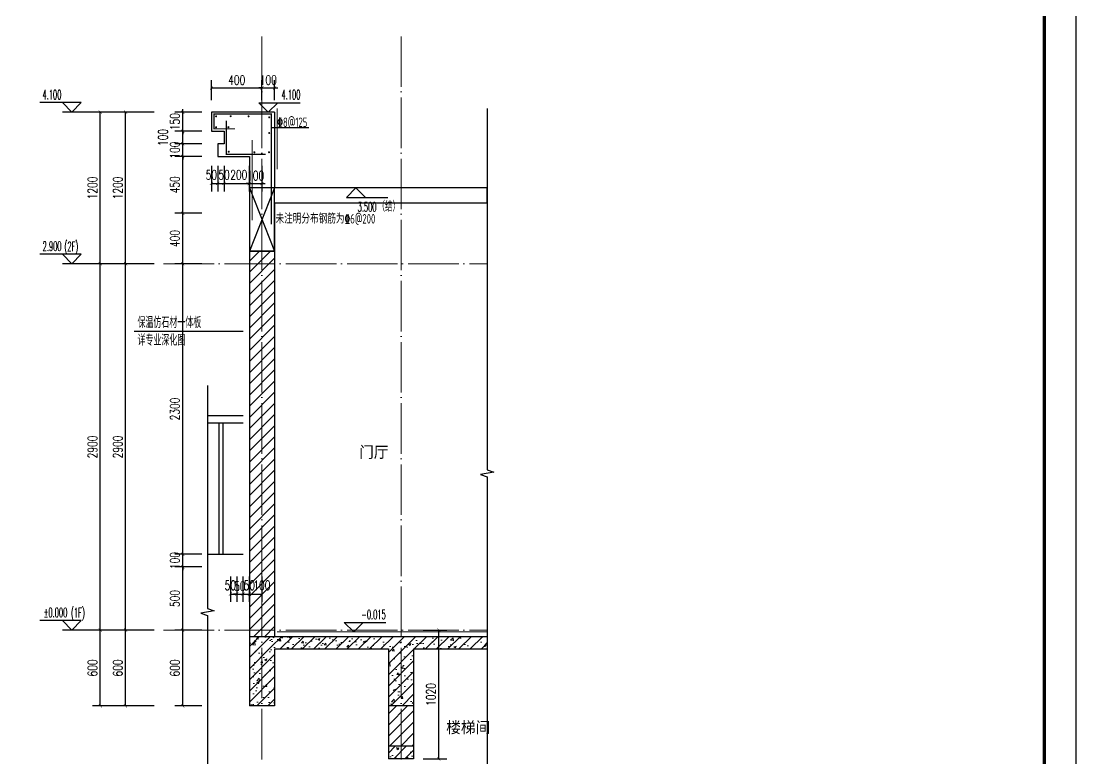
# Model space of a CAD drawing. Extents: x -655480 to 203344, y -294099 to 287156.
# Drawn here: x 169733 to 178078, y 121534 to 127375 of the extents above; entities that cross this region are included whole.
import ezdxf

# ---------------------------------------------------------------- set-up
doc = ezdxf.new("R2010")
doc.units = 0
doc.header["$LTSCALE"] = 1000
doc.linetypes.add('DOTE', pattern=[2.42, 2, -0.2, 0.02, -0.2])
doc.layers.get('0').update_dxf_attribs({"linetype": 'CONTINUOUS'})
doc.layers.get('DEFPOINTS').update_dxf_attribs({"linetype": 'CONTINUOUS'})
for name, color, linetype in [('DIM_ELEV', 3, 'CONTINUOUS'), ('DIM_IDEN', 67, 'CONTINUOUS'), ('DIM_SYMB', 3, 'CONTINUOUS'), ('PUB_DIM', 3, 'CONTINUOUS'), ('PUB_TEXT', 2, 'CONTINUOUS'), ('REIN', 6, 'CONTINUOUS'), ('S-大样-砼线', 7, 'CONTINUOUS'), ('S-引出线', 40, 'CONTINUOUS'), ('TEXT', 2, 'CONTINUOUS'), ('WALL', 5, 'CONTINUOUS'), ('尺寸标注', 86, 'CONTINUOUS'), ('看线', 251, 'CONTINUOUS')]:
    doc.layers.add(name, color=color, linetype=linetype)
for name, color, linetype, lineweight in [('DOTE', 19, 'DOTE', 9), ('PUB_HATCH', 8, 'CONTINUOUS', 9), ('内粉刷', 37, 'CONTINUOUS', 9), ('图框', 9, 'CONTINUOUS', 18)]:
    doc.layers.add(name, color=color, linetype=linetype, lineweight=lineweight)
doc.layers.add('yichutu', color=7, linetype='CONTINUOUS', true_color=0xffffff)
doc.styles.add('_TCH_DIM', font='SIMPLEX.shx', dxfattribs={"width": 0.7, "bigfont": 'GBCBIG.shx'})
doc.styles.add('_TCH_DIM_T3', font='SIMPLEX', dxfattribs={"width": 0.705882, "bigfont": 'GBCBIG'})
doc.styles.add('DIM_FONT_T3', font='SIMPLEX', dxfattribs={"width": 0.705882, "bigfont": 'GBCBIG'})
doc.styles.add('TSSD_REIN', font='tssdeng.shx', dxfattribs={"width": 0.7, "height": 300, "bigfont": 'tssdchn.shx'})
doc.dimstyles.new('_TCH_ARCH&&25', dxfattribs={"dimtxt": 74.375, "dimasz": 25, "dimexe": 62.5, "dimexo": 75, "dimgap": 25, "dimtad": 1, "dimdec": 0, "dimzin": 0, "dimdsep": 46, "dimtxsty": '_TCH_DIM_T3', "dimblk": 'ARCHTICK', "dimcen": 0.09, "dimclrt": 7, "dimazin": 0, "dimtfac": 1, "dimtdec": 0, "dimtix": 1, "dimtmove": 2, "dimatfit": 3, "dimldrblk": 'ARCHTICK', "dimfxl": 1, "dimtolj": 1, "dimtzin": 0, "dimarcsym": 0})
pattern_1 = [(45, (-104722.85, 339811.58), (-44.194174, 44.194174), []), (50, (-104722.85, 339811.58), (179.315046, -15.688034), [18.75, -206.25]), (355, (-104722.85, 339811.58), (-34.68783, 188.04803), [15, -165]), (100.4514, (-104707.91, 339810.27), (144.627345, 172.359886), [15.93505, -175.28553]), (46.1842, (-104722.85, 339861.58), (266.81026, -41.37975), [28.125, -309.375]), (96.6356, (-104700.62, 339858.13), (233.66568, 243.52947), [23.90257, -262.92825]), (351.1842, (-104722.85, 339861.58), (233.66549, 243.52965), [22.5, -247.5]), (21, (-104697.85, 339849.08), (149.22676, -100.65472), [18.75, -206.25]), (326, (-104697.85, 339849.08), (60.82883, 181.28751), [15, -165]), (71.4514, (-104685.42, 339840.69), (210.05566, 80.63262), [15.93505, -175.28553]), (37.5, (-104722.85, 339811.58), (3.039964, 83.223463), [0, -163, 0, -167.5, 0, -165.625]), (7.5, (-104722.85, 339811.58), (65.767384, 98.602928), [0, -95.5, 0, -159.25, 0, -63.125]), (327.5, (-104778.6, 339811.58), (133.455609, -5.638718), [0, -62.5, 0, -195, 0, -258.75]), (317.5, (-104803.6, 339811.58), (145.796542, 25.026246), [0, -81.25, 0, -129.5, 0, -183.75])]
pattern_2 = [(45, (-104722.85, 339856.456), (-44.194192, 44.194192), [])]

# ---------------------------------------------------------------- blocks, each defined once
blk = doc.blocks.new('GFDDDDRG')
at = {"layer": '图框'}
blk.add_lwpolyline([(923310, -107437), (923310, -159999), (893610, -159999), (893610, -107437)], close=True, dxfattribs=at)
blk.add_lwpolyline([(923310, -107437), (923310, -159999), (893610, -159999), (893610, -107437)], close=True, dxfattribs=at)
at = {"layer": '图框', "const_width": 50}
blk.add_lwpolyline([(894110, -159499), (922810, -159499), (922810, -108687), (894110, -108687)], close=True, dxfattribs=at)
blk = doc.blocks.new('yct-1051-594-26275-14850-25-1002.0')
at = {"layer": 'yichutu', "color": 7, "true_color": 0xffffff}
blk.add_lwpolyline([(0, 0), (0, 14850), (26275, 14850), (26275, 0)], close=True, dxfattribs=at)
blk = doc.blocks.new('_ArchTick')
at = {"color": 0, "linetype": 'ByBlock', "const_width": 0.15}
blk.add_lwpolyline([(-0.5, -0.5), (0.5, 0.5)], dxfattribs=at)
blk = doc.blocks.new('*D2813')
at = {"layer": 'DEFPOINTS', "color": 0, "transparency": 16777216}
for p in [(171388.6, 123053.5), (171438.6, 123053.5), (171438.6, 122838.9)]:
    blk.add_point(p, dxfattribs=at)
at = {"layer": 'PUB_DIM', "color": 0, "lineweight": -2, "transparency": 16777216}
for p, q in [((171388.6, 122978.5), (171388.6, 122776.4)), ((171438.6, 122978.5), (171438.6, 122776.4)), ((171388.6, 122838.9), (171438.6, 122838.9))]:
    blk.add_line(p, q, dxfattribs=at)
at = {"layer": 'PUB_DIM', "color": 0, "lineweight": -2, "transparency": 16777216, "xscale": 25, "yscale": 25, "zscale": 25, "rotation": 180}
blk.add_blockref('_ArchTick', (171388.6, 122838.9), dxfattribs=at)
at = {"layer": 'PUB_DIM', "color": 0, "lineweight": -2, "transparency": 16777216, "xscale": 25, "yscale": 25, "zscale": 25}
blk.add_blockref('_ArchTick', (171438.6, 122838.9), dxfattribs=at)
at = {"layer": 'PUB_DIM', "color": 7, "transparency": 16777216, "insert": (171388.6, 122907.7), "char_height": 74.38, "attachment_point": 5, "style": '_TCH_DIM_T3'}
blk.add_mtext('\\A1;50', dxfattribs=at)
blk = doc.blocks.new('*D2814')
at = {"layer": 'DEFPOINTS', "color": 0, "transparency": 16777216}
for p in [(171438.6, 123053.5), (171488.6, 123053.5), (171488.6, 122838.9)]:
    blk.add_point(p, dxfattribs=at)
at = {"layer": 'PUB_DIM', "color": 0, "lineweight": -2, "transparency": 16777216}
for p, q in [((171438.6, 122978.5), (171438.6, 122776.4)), ((171488.6, 122978.5), (171488.6, 122776.4)), ((171438.6, 122838.9), (171413.6, 122838.9)), ((171438.6, 122838.9), (171488.6, 122838.9)), ((171488.6, 122838.9), (171513.6, 122838.9))]:
    blk.add_line(p, q, dxfattribs=at)
at = {"layer": 'PUB_DIM', "color": 0, "lineweight": -2, "transparency": 16777216, "xscale": 25, "yscale": 25, "zscale": 25}
blk.add_blockref('_ArchTick', (171438.6, 122838.9), dxfattribs=at)
at = {"layer": 'PUB_DIM', "color": 0, "lineweight": -2, "transparency": 16777216, "xscale": 25, "yscale": 25, "zscale": 25, "rotation": 180}
blk.add_blockref('_ArchTick', (171488.6, 122838.9), dxfattribs=at)
at = {"layer": 'PUB_DIM', "color": 7, "transparency": 16777216, "insert": (171463.6, 122901.1), "char_height": 74.38, "attachment_point": 5, "style": '_TCH_DIM_T3'}
blk.add_mtext('\\A1;50', dxfattribs=at)
blk = doc.blocks.new('*D2815')
at = {"layer": 'DEFPOINTS', "color": 0, "transparency": 16777216}
for p in [(171488.6, 123053.5), (171538.7, 123053.5), (171538.7, 122838.9)]:
    blk.add_point(p, dxfattribs=at)
at = {"layer": 'PUB_DIM', "color": 0, "lineweight": -2, "transparency": 16777216}
for p, q in [((171488.6, 122978.5), (171488.6, 122776.4)), ((171538.7, 122978.5), (171538.7, 122776.4)), ((171488.6, 122838.9), (171538.7, 122838.9))]:
    blk.add_line(p, q, dxfattribs=at)
at = {"layer": 'PUB_DIM', "color": 0, "lineweight": -2, "transparency": 16777216, "xscale": 25, "yscale": 25, "zscale": 25, "rotation": 180}
blk.add_blockref('_ArchTick', (171488.6, 122838.9), dxfattribs=at)
at = {"layer": 'PUB_DIM', "color": 0, "lineweight": -2, "transparency": 16777216, "xscale": 25, "yscale": 25, "zscale": 25}
blk.add_blockref('_ArchTick', (171538.7, 122838.9), dxfattribs=at)
at = {"layer": 'PUB_DIM', "color": 7, "transparency": 16777216, "insert": (171538.7, 122907.7), "char_height": 74.38, "attachment_point": 5, "style": '_TCH_DIM_T3'}
blk.add_mtext('\\A1;50', dxfattribs=at)
blk = doc.blocks.new('*D2816')
at = {"layer": 'DEFPOINTS', "color": 0, "transparency": 16777216}
for p in [(171538.7, 123053.5), (171638.7, 123053.5), (171638.7, 122838.9)]:
    blk.add_point(p, dxfattribs=at)
at = {"layer": 'PUB_DIM', "color": 0, "lineweight": -2, "transparency": 16777216}
for p, q in [((171538.7, 122978.5), (171538.7, 122776.4)), ((171638.7, 122978.5), (171638.7, 122776.4)), ((171538.7, 122838.9), (171638.7, 122838.9))]:
    blk.add_line(p, q, dxfattribs=at)
at = {"layer": 'PUB_DIM', "color": 0, "lineweight": -2, "transparency": 16777216, "xscale": 25, "yscale": 25, "zscale": 25, "rotation": 180}
blk.add_blockref('_ArchTick', (171538.7, 122838.9), dxfattribs=at)
at = {"layer": 'PUB_DIM', "color": 0, "lineweight": -2, "transparency": 16777216, "xscale": 25, "yscale": 25, "zscale": 25}
blk.add_blockref('_ArchTick', (171638.7, 122838.9), dxfattribs=at)
at = {"layer": 'PUB_DIM', "color": 7, "transparency": 16777216, "insert": (171638.7, 122907.7), "char_height": 74.38, "attachment_point": 5, "style": '_TCH_DIM_T3'}
blk.add_mtext('\\A1;100', dxfattribs=at)
blk = doc.blocks.new('*D2817')
at = {"layer": 'DEFPOINTS', "color": 0, "transparency": 16777216}
for p in [(171238.7, 126303.6), (171288.7, 126303.6), (171288.7, 126089)]:
    blk.add_point(p, dxfattribs=at)
at = {"layer": 'PUB_DIM', "color": 0, "lineweight": -2, "transparency": 16777216}
for p, q in [((171238.7, 126228.6), (171238.7, 126026.5)), ((171288.7, 126228.6), (171288.7, 126026.5)), ((171238.7, 126089), (171288.7, 126089))]:
    blk.add_line(p, q, dxfattribs=at)
at = {"layer": 'PUB_DIM', "color": 0, "lineweight": -2, "transparency": 16777216, "xscale": 25, "yscale": 25, "zscale": 25, "rotation": 180}
blk.add_blockref('_ArchTick', (171238.7, 126089), dxfattribs=at)
at = {"layer": 'PUB_DIM', "color": 0, "lineweight": -2, "transparency": 16777216, "xscale": 25, "yscale": 25, "zscale": 25}
blk.add_blockref('_ArchTick', (171288.7, 126089), dxfattribs=at)
at = {"layer": 'PUB_DIM', "color": 7, "transparency": 16777216, "insert": (171238.7, 126157.8), "char_height": 74.38, "attachment_point": 5, "style": '_TCH_DIM_T3'}
blk.add_mtext('\\A1;50', dxfattribs=at)
blk = doc.blocks.new('*D2818')
at = {"layer": 'DEFPOINTS', "color": 0, "transparency": 16777216}
for p in [(171288.7, 126303.6), (171338.7, 126303.6), (171338.7, 126089)]:
    blk.add_point(p, dxfattribs=at)
at = {"layer": 'PUB_DIM', "color": 0, "lineweight": -2, "transparency": 16777216}
for p, q in [((171288.7, 126228.6), (171288.7, 126026.5)), ((171338.7, 126228.6), (171338.7, 126026.5)), ((171288.7, 126089), (171338.7, 126089))]:
    blk.add_line(p, q, dxfattribs=at)
at = {"layer": 'PUB_DIM', "color": 0, "lineweight": -2, "transparency": 16777216, "xscale": 25, "yscale": 25, "zscale": 25, "rotation": 180}
blk.add_blockref('_ArchTick', (171288.7, 126089), dxfattribs=at)
at = {"layer": 'PUB_DIM', "color": 0, "lineweight": -2, "transparency": 16777216, "xscale": 25, "yscale": 25, "zscale": 25}
blk.add_blockref('_ArchTick', (171338.7, 126089), dxfattribs=at)
at = {"layer": 'PUB_DIM', "color": 7, "transparency": 16777216, "insert": (171338.7, 126157.8), "char_height": 74.38, "attachment_point": 5, "style": '_TCH_DIM_T3'}
blk.add_mtext('\\A1;50', dxfattribs=at)
blk = doc.blocks.new('*D2819')
at = {"layer": 'DEFPOINTS', "color": 0, "transparency": 16777216}
for p in [(171338.7, 126303.6), (171538.7, 126303.6), (171538.7, 126089)]:
    blk.add_point(p, dxfattribs=at)
at = {"layer": 'PUB_DIM', "color": 0, "lineweight": -2, "transparency": 16777216}
for p, q in [((171338.7, 126228.6), (171338.7, 126026.5)), ((171538.7, 126228.6), (171538.7, 126026.5)), ((171338.7, 126089), (171538.7, 126089))]:
    blk.add_line(p, q, dxfattribs=at)
at = {"layer": 'PUB_DIM', "color": 0, "lineweight": -2, "transparency": 16777216, "xscale": 25, "yscale": 25, "zscale": 25, "rotation": 180}
blk.add_blockref('_ArchTick', (171338.7, 126089), dxfattribs=at)
at = {"layer": 'PUB_DIM', "color": 0, "lineweight": -2, "transparency": 16777216, "xscale": 25, "yscale": 25, "zscale": 25}
blk.add_blockref('_ArchTick', (171538.7, 126089), dxfattribs=at)
at = {"layer": 'PUB_DIM', "color": 7, "transparency": 16777216, "insert": (171455.1, 126157.8), "char_height": 74.38, "attachment_point": 5, "style": '_TCH_DIM_T3'}
blk.add_mtext('\\A1;200', dxfattribs=at)
blk = doc.blocks.new('*D2820')
at = {"layer": 'DEFPOINTS', "color": 0, "transparency": 16777216}
for p in [(171538.7, 126303.6), (171638.7, 126303.6), (171638.7, 126089)]:
    blk.add_point(p, dxfattribs=at)
at = {"layer": 'PUB_DIM', "color": 0, "lineweight": -2, "transparency": 16777216}
for p, q in [((171538.7, 126228.6), (171538.7, 126026.5)), ((171638.7, 126228.6), (171638.7, 126026.5)), ((171538.7, 126089), (171513.7, 126089)), ((171538.7, 126089), (171638.7, 126089)), ((171638.7, 126089), (171663.7, 126089))]:
    blk.add_line(p, q, dxfattribs=at)
at = {"layer": 'PUB_DIM', "color": 0, "lineweight": -2, "transparency": 16777216, "xscale": 25, "yscale": 25, "zscale": 25}
blk.add_blockref('_ArchTick', (171538.7, 126089), dxfattribs=at)
at = {"layer": 'PUB_DIM', "color": 0, "lineweight": -2, "transparency": 16777216, "xscale": 25, "yscale": 25, "zscale": 25, "rotation": 180}
blk.add_blockref('_ArchTick', (171638.7, 126089), dxfattribs=at)
at = {"layer": 'PUB_DIM', "color": 7, "transparency": 16777216, "insert": (171588.7, 126151.2), "char_height": 74.38, "attachment_point": 5, "style": '_TCH_DIM_T3'}
blk.add_mtext('\\A1;100', dxfattribs=at)
blk = doc.blocks.new('*D2821')
at = {"layer": 'DEFPOINTS', "color": 0, "transparency": 16777216}
for p in [(171011.8, 122553.5), (171238.9, 122553.5), (171238.9, 121953.2)]:
    blk.add_point(p, dxfattribs=at)
at = {"layer": 'PUB_DIM', "color": 0, "lineweight": -2, "transparency": 16777216}
for p, q in [((171163.9, 122553.5), (170949.3, 122553.5)), ((171011.8, 121953.2), (171011.8, 122553.5)), ((171163.9, 121953.2), (170949.3, 121953.2))]:
    blk.add_line(p, q, dxfattribs=at)
at = {"layer": 'PUB_DIM', "color": 0, "lineweight": -2, "transparency": 16777216, "xscale": 25, "yscale": 25, "zscale": 25}
for p, rotation in [((171011.8, 122553.5), 90), ((171011.8, 121953.2), 270)]:
    blk.add_blockref('_ArchTick', p, dxfattribs=dict(at, rotation=rotation))
at = {"layer": 'PUB_DIM', "color": 7, "transparency": 16777216, "insert": (170949.7, 122253.3), "char_height": 74.38, "attachment_point": 5, "rotation": 90, "style": '_TCH_DIM_T3'}
blk.add_mtext('\\A1;600', dxfattribs=at)
blk = doc.blocks.new('*D2822')
at = {"layer": 'DEFPOINTS', "color": 0, "transparency": 16777216}
for p in [(171011.8, 123053.5), (171238.9, 123053.5), (171238.9, 122553.5)]:
    blk.add_point(p, dxfattribs=at)
at = {"layer": 'PUB_DIM', "color": 0, "lineweight": -2, "transparency": 16777216}
for p, q in [((171163.9, 123053.5), (170949.3, 123053.5)), ((171011.8, 122553.5), (171011.8, 123053.5)), ((171163.9, 122553.5), (170949.3, 122553.5))]:
    blk.add_line(p, q, dxfattribs=at)
at = {"layer": 'PUB_DIM', "color": 0, "lineweight": -2, "transparency": 16777216, "xscale": 25, "yscale": 25, "zscale": 25}
for p, rotation in [((171011.8, 123053.5), 90), ((171011.8, 122553.5), 270)]:
    blk.add_blockref('_ArchTick', p, dxfattribs=dict(at, rotation=rotation))
at = {"layer": 'PUB_DIM', "color": 7, "transparency": 16777216, "insert": (170949.7, 122803.5), "char_height": 74.38, "attachment_point": 5, "rotation": 90, "style": '_TCH_DIM_T3'}
blk.add_mtext('\\A1;500', dxfattribs=at)
blk = doc.blocks.new('*D2823')
at = {"layer": 'DEFPOINTS', "color": 0, "transparency": 16777216}
for p in [(171011.8, 123153.4), (171238.9, 123153.4), (171238.9, 123053.5)]:
    blk.add_point(p, dxfattribs=at)
at = {"layer": 'PUB_DIM', "color": 0, "lineweight": -2, "transparency": 16777216}
for p, q in [((171011.8, 123153.4), (171011.8, 123178.4)), ((171163.9, 123153.4), (170949.3, 123153.4)), ((171011.8, 123053.5), (171011.8, 123153.4)), ((171163.9, 123053.5), (170949.3, 123053.5)), ((171011.8, 123053.5), (171011.8, 123028.5))]:
    blk.add_line(p, q, dxfattribs=at)
at = {"layer": 'PUB_DIM', "color": 0, "lineweight": -2, "transparency": 16777216, "xscale": 25, "yscale": 25, "zscale": 25}
for p, rotation in [((171011.8, 123153.4), 270), ((171011.8, 123053.5), 90)]:
    blk.add_blockref('_ArchTick', p, dxfattribs=dict(at, rotation=rotation))
at = {"layer": 'PUB_DIM', "color": 7, "transparency": 16777216, "insert": (170949.7, 123103.5), "char_height": 74.38, "attachment_point": 5, "rotation": 90, "style": '_TCH_DIM_T3'}
blk.add_mtext('\\A1;100', dxfattribs=at)
blk = doc.blocks.new('*D2824')
at = {"layer": 'DEFPOINTS', "color": 0, "transparency": 16777216}
for p in [(171011.8, 125453.5), (171238.9, 125453.5), (171238.9, 123153.4)]:
    blk.add_point(p, dxfattribs=at)
at = {"layer": 'PUB_DIM', "color": 0, "lineweight": -2, "transparency": 16777216}
for p, q in [((171163.9, 125453.5), (170949.3, 125453.5)), ((171011.8, 123153.4), (171011.8, 125453.5)), ((171163.9, 123153.4), (170949.3, 123153.4))]:
    blk.add_line(p, q, dxfattribs=at)
at = {"layer": 'PUB_DIM', "color": 0, "lineweight": -2, "transparency": 16777216, "xscale": 25, "yscale": 25, "zscale": 25}
for p, rotation in [((171011.8, 125453.5), 90), ((171011.8, 123153.4), 270)]:
    blk.add_blockref('_ArchTick', p, dxfattribs=dict(at, rotation=rotation))
at = {"layer": 'PUB_DIM', "color": 7, "transparency": 16777216, "insert": (170949.7, 124303.5), "char_height": 74.38, "attachment_point": 5, "rotation": 90, "style": '_TCH_DIM_T3'}
blk.add_mtext('\\A1;2300', dxfattribs=at)
blk = doc.blocks.new('*D2825')
at = {"layer": 'DEFPOINTS', "color": 0, "transparency": 16777216}
for p in [(171011.8, 125853.5), (171238.9, 125853.5), (171238.9, 125453.5)]:
    blk.add_point(p, dxfattribs=at)
at = {"layer": 'PUB_DIM', "color": 0, "lineweight": -2, "transparency": 16777216}
for p, q in [((171163.9, 125853.5), (170949.3, 125853.5)), ((171011.8, 125453.5), (171011.8, 125853.5)), ((171163.9, 125453.5), (170949.3, 125453.5))]:
    blk.add_line(p, q, dxfattribs=at)
at = {"layer": 'PUB_DIM', "color": 0, "lineweight": -2, "transparency": 16777216, "xscale": 25, "yscale": 25, "zscale": 25}
for p, rotation in [((171011.8, 125853.5), 90), ((171011.8, 125453.5), 270)]:
    blk.add_blockref('_ArchTick', p, dxfattribs=dict(at, rotation=rotation))
at = {"layer": 'PUB_DIM', "color": 7, "transparency": 16777216, "insert": (170949.7, 125653.5), "char_height": 74.38, "attachment_point": 5, "rotation": 90, "style": '_TCH_DIM_T3'}
blk.add_mtext('\\A1;400', dxfattribs=at)
blk = doc.blocks.new('*D2826')
at = {"layer": 'DEFPOINTS', "color": 0, "transparency": 16777216}
for p in [(171011.8, 126303.5), (171238.9, 126303.5), (171238.9, 125853.5)]:
    blk.add_point(p, dxfattribs=at)
at = {"layer": 'PUB_DIM', "color": 0, "lineweight": -2, "transparency": 16777216}
for p, q in [((171163.9, 126303.5), (170949.3, 126303.5)), ((171011.8, 125853.5), (171011.8, 126303.5)), ((171163.9, 125853.5), (170949.3, 125853.5))]:
    blk.add_line(p, q, dxfattribs=at)
at = {"layer": 'PUB_DIM', "color": 0, "lineweight": -2, "transparency": 16777216, "xscale": 25, "yscale": 25, "zscale": 25}
for p, rotation in [((171011.8, 126303.5), 90), ((171011.8, 125853.5), 270)]:
    blk.add_blockref('_ArchTick', p, dxfattribs=dict(at, rotation=rotation))
at = {"layer": 'PUB_DIM', "color": 7, "transparency": 16777216, "insert": (170949.7, 126078.5), "char_height": 74.38, "attachment_point": 5, "rotation": 90, "style": '_TCH_DIM_T3'}
blk.add_mtext('\\A1;450', dxfattribs=at)
blk = doc.blocks.new('*D2827')
at = {"layer": 'DEFPOINTS', "color": 0, "transparency": 16777216}
for p in [(171011.8, 126403.5), (171238.9, 126403.5), (171238.9, 126303.5)]:
    blk.add_point(p, dxfattribs=at)
at = {"layer": 'PUB_DIM', "color": 0, "lineweight": -2, "transparency": 16777216}
for p, q in [((171163.9, 126403.5), (170949.3, 126403.5)), ((171011.8, 126403.5), (171011.8, 126428.5)), ((171011.8, 126303.5), (171011.8, 126403.5)), ((171163.9, 126303.5), (170949.3, 126303.5)), ((171011.8, 126303.5), (171011.8, 126278.5))]:
    blk.add_line(p, q, dxfattribs=at)
at = {"layer": 'PUB_DIM', "color": 0, "lineweight": -2, "transparency": 16777216, "xscale": 25, "yscale": 25, "zscale": 25}
for p, rotation in [((171011.8, 126403.5), 270), ((171011.8, 126303.5), 90)]:
    blk.add_blockref('_ArchTick', p, dxfattribs=dict(at, rotation=rotation))
at = {"layer": 'PUB_DIM', "color": 7, "transparency": 16777216, "insert": (170949.7, 126353.5), "char_height": 74.38, "attachment_point": 5, "rotation": 90, "style": '_TCH_DIM_T3'}
blk.add_mtext('\\A1;100', dxfattribs=at)
blk = doc.blocks.new('*D2828')
at = {"layer": 'DEFPOINTS', "color": 0, "transparency": 16777216}
for p in [(171011.8, 126503.5), (171238.9, 126503.5), (171238.9, 126403.5)]:
    blk.add_point(p, dxfattribs=at)
at = {"layer": 'PUB_DIM', "color": 0, "lineweight": -2, "transparency": 16777216}
for p, q in [((171163.9, 126503.5), (170949.3, 126503.5)), ((171011.8, 126403.5), (171011.8, 126503.5)), ((171163.9, 126403.5), (170949.3, 126403.5))]:
    blk.add_line(p, q, dxfattribs=at)
at = {"layer": 'PUB_DIM', "color": 0, "lineweight": -2, "transparency": 16777216, "xscale": 25, "yscale": 25, "zscale": 25}
for p, rotation in [((171011.8, 126503.5), 90), ((171011.8, 126403.5), 270)]:
    blk.add_blockref('_ArchTick', p, dxfattribs=dict(at, rotation=rotation))
at = {"layer": 'PUB_DIM', "color": 7, "transparency": 16777216, "insert": (170855.6, 126453.5), "char_height": 74.38, "attachment_point": 5, "rotation": 90, "style": '_TCH_DIM_T3'}
blk.add_mtext('\\A1;100', dxfattribs=at)
blk = doc.blocks.new('*D2829')
at = {"layer": 'DEFPOINTS', "color": 0, "transparency": 16777216}
for p in [(171011.8, 126653.5), (171238.9, 126653.5), (171238.9, 126503.5)]:
    blk.add_point(p, dxfattribs=at)
at = {"layer": 'PUB_DIM', "color": 0, "lineweight": -2, "transparency": 16777216}
for p, q in [((171163.9, 126653.5), (170949.3, 126653.5)), ((171011.8, 126653.5), (171011.8, 126678.5)), ((171011.8, 126503.5), (171011.8, 126653.5)), ((171163.9, 126503.5), (170949.3, 126503.5)), ((171011.8, 126503.5), (171011.8, 126478.5))]:
    blk.add_line(p, q, dxfattribs=at)
at = {"layer": 'PUB_DIM', "color": 0, "lineweight": -2, "transparency": 16777216, "xscale": 25, "yscale": 25, "zscale": 25}
for p, rotation in [((171011.8, 126653.5), 270), ((171011.8, 126503.5), 90)]:
    blk.add_blockref('_ArchTick', p, dxfattribs=dict(at, rotation=rotation))
at = {"layer": 'PUB_DIM', "color": 7, "transparency": 16777216, "insert": (170949.7, 126578.5), "char_height": 74.38, "attachment_point": 5, "rotation": 90, "style": '_TCH_DIM_T3'}
blk.add_mtext('\\A1;150', dxfattribs=at)
blk = doc.blocks.new('*D2830')
at = {"layer": 'DEFPOINTS', "color": 0, "transparency": 16777216}
for p in [(171638.9, 126845.6), (171238.9, 126673.6), (171638.9, 126673.6)]:
    blk.add_point(p, dxfattribs=at)
at = {"layer": 'PUB_DIM', "color": 0, "lineweight": -2, "transparency": 16777216}
for p, q in [((171238.9, 126748.6), (171238.9, 126908.1)), ((171638.9, 126748.6), (171638.9, 126908.1)), ((171238.9, 126845.6), (171638.9, 126845.6))]:
    blk.add_line(p, q, dxfattribs=at)
at = {"layer": 'PUB_DIM', "color": 0, "lineweight": -2, "transparency": 16777216, "xscale": 25, "yscale": 25, "zscale": 25, "rotation": 180}
blk.add_blockref('_ArchTick', (171238.9, 126845.6), dxfattribs=at)
at = {"layer": 'PUB_DIM', "color": 0, "lineweight": -2, "transparency": 16777216, "xscale": 25, "yscale": 25, "zscale": 25}
blk.add_blockref('_ArchTick', (171638.9, 126845.6), dxfattribs=at)
at = {"layer": 'PUB_DIM', "color": 7, "transparency": 16777216, "insert": (171438.9, 126907.8), "char_height": 74.38, "attachment_point": 5, "style": '_TCH_DIM_T3'}
blk.add_mtext('\\A1;400', dxfattribs=at)
blk = doc.blocks.new('*D2831')
at = {"layer": 'DEFPOINTS', "color": 0, "transparency": 16777216}
for p in [(171738.8, 126845.6), (171638.9, 126673.6), (171738.8, 126673.6)]:
    blk.add_point(p, dxfattribs=at)
at = {"layer": 'PUB_DIM', "color": 0, "lineweight": -2, "transparency": 16777216}
for p, q in [((171638.9, 126748.6), (171638.9, 126908.1)), ((171738.8, 126748.6), (171738.8, 126908.1)), ((171638.9, 126845.6), (171613.9, 126845.6)), ((171638.9, 126845.6), (171738.8, 126845.6)), ((171738.8, 126845.6), (171763.8, 126845.6))]:
    blk.add_line(p, q, dxfattribs=at)
at = {"layer": 'PUB_DIM', "color": 0, "lineweight": -2, "transparency": 16777216, "xscale": 25, "yscale": 25, "zscale": 25}
blk.add_blockref('_ArchTick', (171638.9, 126845.6), dxfattribs=at)
at = {"layer": 'PUB_DIM', "color": 0, "lineweight": -2, "transparency": 16777216, "xscale": 25, "yscale": 25, "zscale": 25, "rotation": 180}
blk.add_blockref('_ArchTick', (171738.8, 126845.6), dxfattribs=at)
at = {"layer": 'PUB_DIM', "color": 7, "transparency": 16777216, "insert": (171688.9, 126907.8), "char_height": 74.38, "attachment_point": 5, "style": '_TCH_DIM_T3'}
blk.add_mtext('\\A1;100', dxfattribs=at)
blk = doc.blocks.new('*D2832')
at = {"layer": 'DEFPOINTS', "color": 0, "transparency": 16777216}
for p in [(170559.6, 122553.5), (170859.6, 122553.5), (170859.6, 121953.2)]:
    blk.add_point(p, dxfattribs=at)
at = {"layer": 'PUB_DIM', "color": 0, "lineweight": -2, "transparency": 16777216}
for p, q in [((170784.6, 122553.5), (170497.1, 122553.5)), ((170559.6, 121953.2), (170559.6, 122553.5)), ((170784.6, 121953.2), (170497.1, 121953.2))]:
    blk.add_line(p, q, dxfattribs=at)
at = {"layer": 'PUB_DIM', "color": 0, "lineweight": -2, "transparency": 16777216, "xscale": 25, "yscale": 25, "zscale": 25}
for p, rotation in [((170559.6, 122553.5), 90), ((170559.6, 121953.2), 270)]:
    blk.add_blockref('_ArchTick', p, dxfattribs=dict(at, rotation=rotation))
at = {"layer": 'PUB_DIM', "color": 7, "transparency": 16777216, "insert": (170497.4, 122253.4), "char_height": 74.38, "attachment_point": 5, "rotation": 90, "style": '_TCH_DIM_T3'}
blk.add_mtext('\\A1;600', dxfattribs=at)
blk = doc.blocks.new('*D2833')
at = {"layer": 'DEFPOINTS', "color": 0, "transparency": 16777216}
for p in [(170559.6, 125453.5), (170859.6, 125453.5), (170859.6, 122553.5)]:
    blk.add_point(p, dxfattribs=at)
at = {"layer": 'PUB_DIM', "color": 0, "lineweight": -2, "transparency": 16777216}
for p, q in [((170784.6, 125453.5), (170497.1, 125453.5)), ((170559.6, 122553.5), (170559.6, 125453.5)), ((170784.6, 122553.5), (170497.1, 122553.5))]:
    blk.add_line(p, q, dxfattribs=at)
at = {"layer": 'PUB_DIM', "color": 0, "lineweight": -2, "transparency": 16777216, "xscale": 25, "yscale": 25, "zscale": 25}
for p, rotation in [((170559.6, 125453.5), 90), ((170559.6, 122553.5), 270)]:
    blk.add_blockref('_ArchTick', p, dxfattribs=dict(at, rotation=rotation))
at = {"layer": 'PUB_DIM', "color": 7, "transparency": 16777216, "insert": (170497.4, 124003.5), "char_height": 74.38, "attachment_point": 5, "rotation": 90, "style": '_TCH_DIM_T3'}
blk.add_mtext('\\A1;2900', dxfattribs=at)
blk = doc.blocks.new('*D2834')
at = {"layer": 'DEFPOINTS', "color": 0, "transparency": 16777216}
for p in [(170559.6, 126653.6), (170859.6, 126653.6), (170859.6, 125453.5)]:
    blk.add_point(p, dxfattribs=at)
at = {"layer": 'PUB_DIM', "color": 0, "lineweight": -2, "transparency": 16777216}
for p, q in [((170784.6, 126653.6), (170497.1, 126653.6)), ((170559.6, 125453.5), (170559.6, 126653.6)), ((170784.6, 125453.5), (170497.1, 125453.5))]:
    blk.add_line(p, q, dxfattribs=at)
at = {"layer": 'PUB_DIM', "color": 0, "lineweight": -2, "transparency": 16777216, "xscale": 25, "yscale": 25, "zscale": 25}
for p, rotation in [((170559.6, 126653.6), 90), ((170559.6, 125453.5), 270)]:
    blk.add_blockref('_ArchTick', p, dxfattribs=dict(at, rotation=rotation))
at = {"layer": 'PUB_DIM', "color": 7, "transparency": 16777216, "insert": (170497.4, 126053.5), "char_height": 74.38, "attachment_point": 5, "rotation": 90, "style": '_TCH_DIM_T3'}
blk.add_mtext('\\A1;1200', dxfattribs=at)
blk = doc.blocks.new('*D2835')
at = {"layer": 'DEFPOINTS', "color": 0, "transparency": 16777216}
for p in [(170359.6, 122553.5), (170859.6, 122553.5), (170859.6, 121953.2)]:
    blk.add_point(p, dxfattribs=at)
at = {"layer": 'PUB_DIM', "color": 0, "lineweight": -2, "transparency": 16777216}
for p, q in [((170784.6, 122553.5), (170297.1, 122553.5)), ((170359.6, 121953.2), (170359.6, 122553.5)), ((170784.6, 121953.2), (170297.1, 121953.2))]:
    blk.add_line(p, q, dxfattribs=at)
at = {"layer": 'PUB_DIM', "color": 0, "lineweight": -2, "transparency": 16777216, "xscale": 25, "yscale": 25, "zscale": 25}
for p, rotation in [((170359.6, 122553.5), 90), ((170359.6, 121953.2), 270)]:
    blk.add_blockref('_ArchTick', p, dxfattribs=dict(at, rotation=rotation))
at = {"layer": 'PUB_DIM', "color": 7, "transparency": 16777216, "insert": (170297.4, 122253.4), "char_height": 74.38, "attachment_point": 5, "rotation": 90, "style": '_TCH_DIM_T3'}
blk.add_mtext('\\A1;600', dxfattribs=at)
blk = doc.blocks.new('*D2836')
at = {"layer": 'DEFPOINTS', "color": 0, "transparency": 16777216}
for p in [(170359.6, 125453.5), (170859.6, 125453.5), (170859.6, 122553.5)]:
    blk.add_point(p, dxfattribs=at)
at = {"layer": 'PUB_DIM', "color": 0, "lineweight": -2, "transparency": 16777216}
for p, q in [((170784.6, 125453.5), (170297.1, 125453.5)), ((170359.6, 122553.5), (170359.6, 125453.5)), ((170784.6, 122553.5), (170297.1, 122553.5))]:
    blk.add_line(p, q, dxfattribs=at)
at = {"layer": 'PUB_DIM', "color": 0, "lineweight": -2, "transparency": 16777216, "xscale": 25, "yscale": 25, "zscale": 25}
for p, rotation in [((170359.6, 125453.5), 90), ((170359.6, 122553.5), 270)]:
    blk.add_blockref('_ArchTick', p, dxfattribs=dict(at, rotation=rotation))
at = {"layer": 'PUB_DIM', "color": 7, "transparency": 16777216, "insert": (170297.4, 124003.5), "char_height": 74.38, "attachment_point": 5, "rotation": 90, "style": '_TCH_DIM_T3'}
blk.add_mtext('\\A1;2900', dxfattribs=at)
blk = doc.blocks.new('*D2837')
at = {"layer": 'DEFPOINTS', "color": 0, "transparency": 16777216}
for p in [(170359.6, 126653.6), (170859.6, 126653.6), (170859.6, 125453.5)]:
    blk.add_point(p, dxfattribs=at)
at = {"layer": 'PUB_DIM', "color": 0, "lineweight": -2, "transparency": 16777216}
for p, q in [((170784.6, 126653.6), (170297.1, 126653.6)), ((170359.6, 125453.5), (170359.6, 126653.6)), ((170784.6, 125453.5), (170297.1, 125453.5))]:
    blk.add_line(p, q, dxfattribs=at)
at = {"layer": 'PUB_DIM', "color": 0, "lineweight": -2, "transparency": 16777216, "xscale": 25, "yscale": 25, "zscale": 25}
for p, rotation in [((170359.6, 126653.6), 90), ((170359.6, 125453.5), 270)]:
    blk.add_blockref('_ArchTick', p, dxfattribs=dict(at, rotation=rotation))
at = {"layer": 'PUB_DIM', "color": 7, "transparency": 16777216, "insert": (170297.4, 126053.5), "char_height": 74.38, "attachment_point": 5, "rotation": 90, "style": '_TCH_DIM_T3'}
blk.add_mtext('\\A1;1200', dxfattribs=at)
blk = doc.blocks.new('*D2838')
at = {"layer": 'DEFPOINTS', "color": 0, "transparency": 16777216}
for p in [(172839, 122553.5), (173038, 122553.5), (172839, 121533.5)]:
    blk.add_point(p, dxfattribs=at)
at = {"layer": '尺寸标注', "color": 0, "lineweight": -2, "transparency": 16777216}
for p, q in [((172914, 122553.5), (173100.5, 122553.5)), ((173038, 121533.5), (173038, 122553.5)), ((172914, 121533.5), (173100.5, 121533.5))]:
    blk.add_line(p, q, dxfattribs=at)
at = {"layer": '尺寸标注', "color": 0, "lineweight": -2, "transparency": 16777216, "xscale": 25, "yscale": 25, "zscale": 25}
for p, rotation in [((173038, 122553.5), 90), ((173038, 121533.5), 270)]:
    blk.add_blockref('_ArchTick', p, dxfattribs=dict(at, rotation=rotation))
at = {"layer": '尺寸标注', "color": 7, "transparency": 16777216, "insert": (172975.8, 122043.5), "char_height": 74.38, "attachment_point": 5, "rotation": 90, "style": '_TCH_DIM_T3'}
blk.add_mtext('\\A1;1020', dxfattribs=at)
blk = doc.blocks.new('A$C657E11A4')
at = {"layer": 'REIN', "const_width": 9}
for points in [[(170.1, 967.8), (4.5, 967.8), (4.5, 1085.2), (457.2, 1085.2), (457.2, 212.4)], [(411.8, 766.6), (102.2, 766.6), (102.2, 1034)], [(306.7, 880.7), (306.7, 245.1)]]:
    blk.add_lwpolyline(points, dxfattribs=at)
at = {"layer": 'REIN', "const_width": 8}
for points in [[(16.9, 1067.1, 1), (24.9, 1067.1, 1)], [(131.5, 1068.5, 1), (139.5, 1068.5, 1)], [(273.4, 1067.1, 1), (281.4, 1067.1, 1)], [(436.6, 1059, 1), (444.6, 1059, 1)], [(16.9, 981.1, 1), (24.9, 981.1, 1)], [(114.4, 981.5, 1), (122.4, 981.5, 1)], [(436.6, 935.1, 1), (444.6, 935.1, 1)], [(116.7, 787.1, 1), (124.7, 787.1, 1)], [(319.8, 782.9, 1), (327.8, 782.9, 1)], [(435.3, 782.9, 1), (443.3, 782.9, 1)]]:
    blk.add_lwpolyline(points, format="xyb", close=True, dxfattribs=at)
at = {"layer": 'S-大样-砼线'}
for p, q in [((283.8, 500), (483.8, 0)), ((483.8, 500), (283.8, 0))]:
    blk.add_line(p, q, dxfattribs=at)
blk.add_lwpolyline([(483.8, 500), (283.8, 500), (283.8, 0), (483.8, 0)], close=True, dxfattribs=at)
at = {"layer": 'S-引出线'}
blk.add_line((453, 978.7), (753.2, 978.7), dxfattribs=at)
at = {"layer": 'TEXT', "style": 'TSSD_REIN', "width": 0.7}
for s, p in [('%%1328@125', (505.1, 982.8)), ('未注明分布钢筋为%%1326@200', (491, 218.6))]:
    blk.add_text(s, height=75, rotation=0, dxfattribs=at).set_placement(p)

msp = doc.modelspace()

# ---------------------------------------------------------------- hatches: boundary and pattern name
at = {"layer": 'PUB_HATCH'}
h = msp.add_hatch(dxfattribs=at)
h.set_pattern_fill('普通砖', color=256, scale=25, style=0)
h.set_pattern_definition(pattern_2)
h.paths.add_polyline_path([(171738.97, 125553.52), (171538.97, 125553.52), (171538.97, 122503.73), (171738.97, 122503.73)])
h = msp.add_hatch(dxfattribs=at)
h.set_pattern_fill('钢筋混凝土', color=256, scale=25, style=0)
h.set_pattern_definition(pattern_1)
h.paths.add_polyline_path([(171538.97, 122503.73), (171738.97, 122403.73), (172638.97, 122403.73), (172738.54, 122437.06), (172737.68, 122503.73)])
h = msp.add_hatch(dxfattribs=at)
h.set_pattern_fill('钢筋混凝土', color=256, scale=25, style=0)
h.set_pattern_definition(pattern_1)
h.paths.add_polyline_path([(171738.97, 122403.73), (171538.97, 122503.73), (171538.97, 121953.19), (171738.97, 121953.19)])
h = msp.add_hatch(dxfattribs=at)
h.set_pattern_fill('钢筋混凝土', color=256, scale=25, style=0)
h.set_pattern_definition(pattern_1)
h.paths.add_polyline_path([(172738.54, 122437.06), (172638.97, 122403.73), (172638.97, 121953.19), (172838.97, 121953.19), (172838.97, 122403.73)])
h = msp.add_hatch(dxfattribs=at)
h.set_pattern_fill('钢筋混凝土', color=256, scale=25, style=0)
h.set_pattern_definition(pattern_1)
h.paths.add_polyline_path([(172738.54, 122437.06), (172838.97, 122403.73), (173419.86, 122403.73), (173419.86, 122503.73), (172737.68, 122503.73)])
h = msp.add_hatch(dxfattribs=at)
h.set_pattern_fill('普通砖', color=256, scale=25, style=0)
h.set_pattern_definition(pattern_2)
h.paths.add_polyline_path([(172838.97, 121953.19), (172638.97, 121953.19), (172638.97, 121633.52), (172838.97, 121633.52)])
h = msp.add_hatch(dxfattribs=at)
h.set_pattern_fill('钢筋混凝土', color=256, scale=25, style=0)
h.set_pattern_definition(pattern_1)
h.paths.add_polyline_path([(172638.97, 121633.52), (172638.97, 121533.52), (172838.97, 121533.52), (172838.97, 121633.52)])

# ---------------------------------------------------------------- linework, layer by layer
at = {"layer": 'DIM_ELEV'}
for p, q in [((170209.55, 126729.03), (169881.55, 126729.03)), ((170134.55, 126654.03), (170059.55, 126729.03)), ((170134.55, 126654.03), (170209.55, 126729.03)), ((171688.05, 126653.57), (171613.05, 126728.57)), ((171613.05, 126728.57), (171941.05, 126728.57)), ((171688.05, 126653.57), (171763.05, 126728.57)), ((170559.55, 126654.03), (170059.55, 126654.03)), ((170209.55, 125528.99), (169881.55, 125528.99)), ((170134.55, 125453.99), (170059.55, 125528.99)), ((170134.55, 125453.99), (170209.55, 125528.99)), ((170559.55, 125453.99), (170059.55, 125453.99)), ((170209.55, 122628.99), (169881.55, 122628.99)), ((170134.55, 122553.99), (170059.55, 122628.99)), ((170134.55, 122553.99), (170209.55, 122628.99)), ((170559.55, 122553.99), (170059.55, 122553.99))]:
    msp.add_line(p, q, dxfattribs=at)
at = {"layer": 'DIM_ELEV', "color": 3}
for p, q in [((172382.3, 126053.52), (172307.3, 125978.52)), ((172382.3, 126053.52), (172457.3, 125978.52)), ((172307.3, 125978.52), (172635.3, 125978.52))]:
    msp.add_line(p, q, dxfattribs=at)
at = {"layer": 'DIM_ELEV', "color": 6}
for p, q in [((172365.28, 122538.53), (172290.28, 122613.53)), ((172290.28, 122613.53), (172618.28, 122613.53)), ((172365.28, 122538.53), (172440.28, 122613.53))]:
    msp.add_line(p, q, dxfattribs=at)
at = {"layer": 'DIM_IDEN'}
for p, q in [((170984.49, 124918.54), (170627.55, 124918.54)), ((171488.94, 124918.54), (170984.49, 124918.54))]:
    msp.add_line(p, q, dxfattribs=at)
at = {"layer": 'DIM_SYMB'}
for points in [[(173419.86, 126683.56), (173419.86, 123821.67), (173472.36, 123802.56), (173367.36, 123784.04), (173419.86, 123765.42), (173419.86, 120903.52)], [(171207.04, 124490.08), (171207.04, 122724.93), (171259.54, 122705.82), (171154.54, 122687.31), (171207.04, 122668.68), (171207.04, 120903.52)]]:
    msp.add_lwpolyline(points, dxfattribs=at)
at = {"layer": 'DOTE', "color": 1, "linetype": 'DOTE', "ltscale": 0.2}
for p, q in [((171638.97, 127253.55), (171638.97, 121203.52)), ((172738.97, 127253.55), (172738.97, 121203.52)), ((170859.55, 125453.52), (173419.86, 125453.52)), ((170859.55, 125453.52), (173419.86, 125453.52)), ((170859.55, 122553.52), (173419.86, 122553.52))]:
    msp.add_line(p, q, dxfattribs=at)
at = {"layer": 'DOTE', "linetype": 'DOTE', "ltscale": 0.2}
msp.add_line((170859.55, 122553.52), (173419.86, 122553.52), dxfattribs=at)
at = {"layer": 'WALL'}
for p, q in [((171238.9, 126653.58), (171238.89, 126503.58)), ((171638.93, 126653.57), (171238.9, 126653.58)), ((171738.93, 126653.57), (171638.93, 126653.57)), ((171738.93, 126653.57), (171738.95, 126053.52)), ((171238.89, 126503.58), (171338.93, 126503.58)), ((171338.93, 126503.58), (171338.93, 126403.57)), ((171338.93, 126403.57), (171288.92, 126403.57)), ((171288.92, 126403.57), (171288.92, 126303.57)), ((171288.92, 126303.57), (171538.94, 126303.57)), ((171538.94, 126303.57), (171538.95, 126053.52)), ((171538.95, 126053.52), (171538.97, 125553.52)), ((173419.86, 126053.52), (171738.95, 126053.52)), ((173419.86, 125933.52), (173419.86, 126053.52)), ((173419.86, 125933.52), (171738.96, 125933.52)), ((171738.96, 125933.52), (171738.97, 125553.53)), ((171738.97, 125553.53), (171538.97, 125553.52)), ((171538.97, 125553.52), (171538.97, 122503.73)), ((171738.97, 125553.52), (171738.97, 122503.73)), ((171538.97, 122503.73), (172737.68, 122503.73)), ((171538.97, 122503.73), (171538.97, 121953.19)), ((172737.68, 122503.73), (173419.86, 122503.73)), ((173419.86, 122503.73), (173419.86, 122403.73)), ((171738.97, 122403.73), (172638.97, 122403.73)), ((171738.97, 122403.73), (171738.97, 121953.19)), ((172638.97, 122403.73), (172638.97, 121953.19)), ((172838.97, 122403.73), (172838.97, 121953.19)), ((172838.97, 122403.73), (173419.86, 122403.73)), ((171738.97, 121953.19), (171538.97, 121953.19)), ((172838.97, 121953.19), (172638.97, 121953.19)), ((172638.97, 121953.19), (172638.97, 121633.52)), ((172838.97, 121953.19), (172838.97, 121633.52)), ((172638.97, 121633.52), (172638.97, 121533.52)), ((172838.97, 121633.52), (172638.97, 121633.52)), ((172838.97, 121633.52), (172838.97, 121533.52)), ((172838.97, 121533.52), (172638.97, 121533.52))]:
    msp.add_line(p, q, dxfattribs=at)
at = {"layer": '内粉刷'}
for p, q in [((171758.92, 126683.56), (171758.92, 126203.53)), ((173419.86, 122538.52), (171758.98, 122538.52))]:
    msp.add_line(p, q, dxfattribs=at)
at = {"layer": '看线', "color": 252}
for p, q in [((171207.04, 124253.52), (171488.94, 124253.52)), ((171207.04, 124193.52), (171488.94, 124193.52)), ((171207.04, 123153.73), (171488.94, 123153.74))]:
    msp.add_line(p, q, dxfattribs=at)
for points in [[(171298.97, 123153.52), (171298.97, 124193.52)], [(171328.97, 124193.52), (171328.97, 123153.52)]]:
    msp.add_lwpolyline(points, dxfattribs=at)

# ---------------------------------------------------------------- block references
at = {"xscale": 0.5, "yscale": 0.5, "zscale": 0.5}
msp.add_blockref('GFDDDDRG', (-283576.43, 198011.07), dxfattribs=at)
at = {"layer": 'WALL'}
msp.add_blockref('A$C657E11A4', (171255.18, 125553.44), dxfattribs=at)
at = {"layer": 'yichutu', "rotation": 270}
msp.add_blockref('yct-1051-594-26275-14850-25-1002.0', (163228.46, 144292.59), dxfattribs=at)

# ---------------------------------------------------------------- texts
at = {"layer": 'DIM_ELEV', "color": 7, "style": '_TCH_DIM'}
for s, height, width, p in [('3.500', 74.375, 0.494118, (172395.75, 125866)), ('（结）', 84.397, 0.7, (172553.25, 125866))]:
    msp.add_text(s, height=height, dxfattribs=dict(at, width=width)).set_placement(p)
at = {"layer": 'PUB_TEXT'}
for s, height, style, width, p in [('4.100', 74.375, '_TCH_DIM', 0.494118, (169902.05, 126755.28)), ('4.100', 74.375, '_TCH_DIM', 0.494118, (171793.55, 126754.82)), ('2.900', 74.375, '_TCH_DIM', 0.494118, (169903.45, 125555.24)), ('(2F)', 74.375, '_TCH_DIM', 0.494118, (170075.6, 125554.02)), ('保温仿石材一体板', 89.362, 'DIM_FONT_T3', 0.705882, (170653.8, 124944.79)), ('详专业深化图', 89.362, 'DIM_FONT_T3', 0.705882, (170653.8, 124804.79)), ('%%P0.000', 74.375, '_TCH_DIM', 0.494118, (169912.55, 122655.24)), ('(1F)', 74.375, '_TCH_DIM', 0.494118, (170127.93, 122654.02))]:
    msp.add_text(s, height=height, dxfattribs=dict(at, style=style, width=width)).set_placement(p)
for s, p in [('门厅', (172407.55, 123917.87)), ('楼梯间', (173096.65, 121738.13))]:
    msp.add_text(s, height=89.362, dxfattribs=at).set_placement(p)
at = {"layer": 'PUB_TEXT', "color": 6, "style": '_TCH_DIM', "width": 0.494118}
msp.add_text('-0.015', height=74.375, dxfattribs=at).set_placement((172425.28, 122639.78))

# ---------------------------------------------------------------- dimensions: what is measured, and where the dimension line sits
at = {"layer": 'PUB_DIM'}
for p1, p2, distance, picture, middle in [((171238.89, 126673.56), (171638.92, 126673.56), 172.05, '*D2830', (171438.91, 126907.8)), ((171638.92, 126673.56), (171738.78, 126673.56), 172.05, '*D2831', (171688.85, 126907.8)), ((170859.55, 125453.52), (170859.55, 126653.55), 500, '*D2837', (170297.37, 126053.54)), ((170859.55, 125453.52), (170859.55, 126653.55), 300, '*D2834', (170497.37, 126053.54)), ((171238.9, 126503.55), (171238.9, 126653.55), 227.06, '*D2829', (170949.65, 126578.55)), ((171238.9, 126303.54), (171238.9, 126403.54), 227.06, '*D2827', (170949.65, 126353.54)), ((171238.9, 125853.54), (171238.9, 126303.54), 227.06, '*D2826', (170949.65, 126078.54)), ((171538.7, 126303.56), (171638.69, 126303.56), -214.55, '*D2820', (171588.69, 126151.2)), ((171238.9, 125453.49), (171238.9, 125853.54), 227.06, '*D2825', (170949.65, 125653.51)), ((170859.55, 122553.52), (170859.55, 125453.52), 500, '*D2836', (170297.37, 124003.52)), ((170859.55, 122553.52), (170859.55, 125453.52), 300, '*D2833', (170497.37, 124003.52)), ((171238.9, 123153.43), (171238.9, 125453.49), 227.06, '*D2824', (170949.65, 124303.46)), ((171238.9, 123053.48), (171238.9, 123153.43), 227.06, '*D2823', (170949.65, 123103.46)), ((171238.9, 122553.52), (171238.9, 123053.48), 227.06, '*D2822', (170949.65, 122803.5)), ((171438.6, 123053.48), (171488.63, 123053.48), -214.55, '*D2814', (171463.62, 122901.12)), ((170859.55, 121953.19), (170859.55, 122553.52), 500, '*D2835', (170297.37, 122253.36)), ((170859.55, 121953.19), (170859.55, 122553.52), 300, '*D2832', (170497.37, 122253.36)), ((171238.9, 121953.18), (171238.9, 122553.52), 227.06, '*D2821', (170949.65, 122253.35))]:
    dim = msp.add_aligned_dim(p1=p1, p2=p2, distance=distance, dimstyle='_TCH_ARCH&&25', dxfattribs=at)
    dim.commit()
    dim.dimension.update_dxf_attribs({"geometry": picture, "text_midpoint": middle})
for base, p1, p2, angle, picture, middle in [((171011.84, 126503.55), (171238.9, 126403.54), (171238.9, 126503.55), 90, '*D2828', (170855.59, 126453.54)), ((171288.68, 126089.02), (171238.65, 126303.56), (171288.68, 126303.56), 0, '*D2817', (171238.65, 126157.77)), ((171338.71, 126089.02), (171288.68, 126303.56), (171338.71, 126303.56), 0, '*D2818', (171338.71, 126157.77)), ((171538.7, 126089.02), (171338.71, 126303.56), (171538.7, 126303.56), 0, '*D2819', (171455.1, 126157.77)), ((171438.6, 122838.94), (171388.58, 123053.48), (171438.6, 123053.48), 0, '*D2813', (171388.58, 122907.69)), ((171538.7, 122838.94), (171488.63, 123053.48), (171538.7, 123053.48), 0, '*D2815', (171538.7, 122907.69)), ((171638.7, 122838.94), (171538.7, 123053.48), (171638.7, 123053.48), 0, '*D2816', (171638.7, 122907.69))]:
    dim = msp.add_linear_dim(base=base, p1=p1, p2=p2, angle=angle, dimstyle='_TCH_ARCH&&25', dxfattribs=at)
    dim.commit()
    dim.dimension.update_dxf_attribs({"geometry": picture, "text_midpoint": middle, "dimtype": 161})
at = {"layer": '尺寸标注', "color": 106}
dim = msp.add_aligned_dim(p1=(172838.97, 121533.52), p2=(172838.97, 122553.52), distance=-199.02, dimstyle='_TCH_ARCH&&25', dxfattribs=at)
dim.commit()
dim.dimension.update_dxf_attribs({"geometry": '*D2838', "text_midpoint": (172975.8, 122043.52)})

doc.saveas('drawing.dxf')
